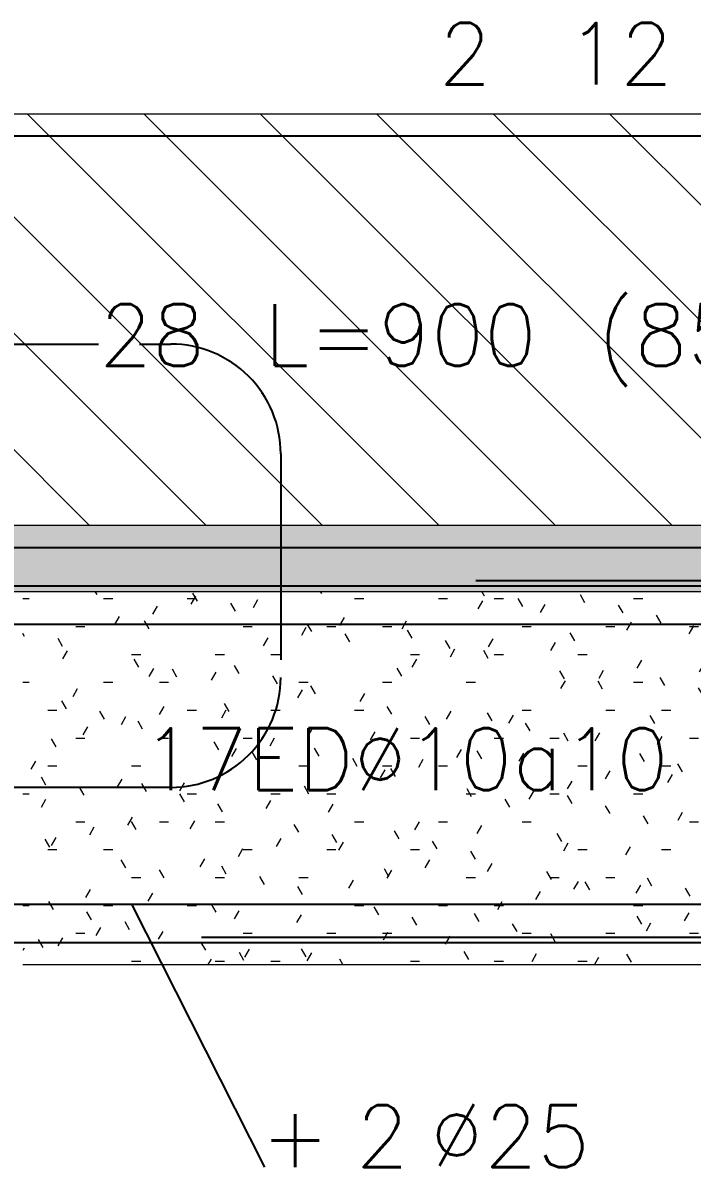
# Model space of a CAD drawing. Extents: x -58 to 5689, y 66 to 4123.
# Drawn here: x 4921.9 to 5043.7, y 3298.3 to 3506.8 of the extents above; entities that cross this region are included whole.
import ezdxf
from ezdxf.enums import TextEntityAlignment as Align
from ezdxf.xclip import XClip

# ---------------------------------------------------------------- set-up
doc = ezdxf.new("R2010")
doc.units = 0
doc.header["$LTSCALE"] = 30
doc.header["$MEASUREMENT"] = 0
doc.header["$XCLIPFRAME"] = 0
doc.linetypes.add("EJE3-3'$0$CENTER", pattern=[2, 1.25, -0.25, 0.25, -0.25])
doc.linetypes.add("EJE3-3'$0$RLE-PROYECCION", pattern=[0.71438, 0.47625, -0.23813])
doc.layers.get('0').update_dxf_attribs({"linetype": 'CONTINUOUS'})
doc.layers.add("EJE3-3'$0$RLA-ACHURADO", color=30, linetype="EJE3-3'$0$RLE-PROYECCION", lineweight=15, transparency=0.7)
doc.layers.add("EJE3-3'$0$RLA-CONTORNO", color=30, linetype='CONTINUOUS', lineweight=15)
for name, color, linetype in [("EJE3-3'$0$RLA-CONTORNOS", 3, 'CONTINUOUS'), ("EJE3-3'$0$RLA-FE", 7, 'CONTINUOUS'), ("EJE3-3'$0$RLA-TEXTOS-FE", 9, 'CONTINUOUS')]:
    doc.layers.add(name, color=color, linetype=linetype)
doc.styles.add("EJE3-3'$0$RomanS", font='romans.shx', dxfattribs={"height": 11.25})

# ---------------------------------------------------------------- blocks, each defined once
blk = doc.blocks.new('*U208')
at = {"layer": "EJE3-3'$0$RLA-FE"}
for q in [(0, 0), (318.21, 0)]:
    blk.add_line((0, 0), q, dxfattribs=at)
at = {"layer": "EJE3-3'$0$RLA-FE", "color": 3, "style": "EJE3-3'$0$RomanS"}
for tag, p, flags in [('TEXTO_FE2', (249.59, 34.78), 8), ('PHI', (252.9, 16.31), 14), ('DIAM', (262.76, 16.09), 12), ('MINUS', (284.78, 16.09), 13), ('TEXTO_FE1', (290.31, 16.09), 8), ('MARK', (298.17, 16.09), 13), ('TIPO', (198.8, -75.78), 13), ('NVECES', (184.93, -94.72), 13), ('NUMFE', (188.86, -114.48), 13), ('CAPA', (197.06, -133.6), 13), ('DESPLAZA', (278.34, -151.59), 13), ('ESPACIO', (284.39, -169.95), 13), ('CANT', (298.23, -188.75), 13)]:
    blk.add_attdef(tag, p, '', height=11.25, dxfattribs=dict(at, flags=flags))
at = {"layer": "EJE3-3'$0$RLA-FE", "color": 3, "style": "EJE3-3'$0$RomanS", "flags": 8}
for tag, p in [('F=', (234.6, 16.09)), ('NUM', (249.01, 16.09))]:
    blk.add_attdef(tag, text='', height=11.25, dxfattribs=at).set_placement(p, align=Align.RIGHT)
blk = doc.blocks.new('*U116')
at = {"layer": "EJE3-3'$0$RLA-FE", "color": 6}
blk.add_line((0, 1), (190, 1), dxfattribs=at)
at = {"layer": "EJE3-3'$0$RLA-FE", "color": 3, "style": "EJE3-3'$0$RomanS", "flags": 8}
for tag, p in [('(', (80.66, 9.14)), (')', (119, 9.14)), ('EMP', (99.68, 9.14))]:
    blk.add_attdef(tag, text='', height=11.25, dxfattribs=at).set_placement(p, align=Align.CENTER)
blk = doc.blocks.new('*U204')
at = {"layer": "EJE3-3'$0$RLA-FE"}
blk.add_line((0, 0), (1118.21, 0), dxfattribs=at)
at = {"layer": "EJE3-3'$0$RLA-FE", "color": 3, "style": "EJE3-3'$0$RomanS", "flags": 8}
for tag, p in [('F=', (240.29, 58.98)), ('NUM', (254.7, 58.98))]:
    blk.add_attdef(tag, text='', height=11.25, dxfattribs=at).set_placement(p, align=Align.RIGHT)
at = {"layer": "EJE3-3'$0$RLA-FE", "color": 3, "style": "EJE3-3'$0$RomanS"}
for tag, p, flags in [('PHI', (258.59, 59.2), 14), ('DIAM', (268.45, 58.98), 12), ('MINUS', (290.47, 58.98), 13), ('MARK', (303.86, 58.98), 13), ('TEXTO_FE1', (307.16, 58.98), 8), ('TEXTO_FE2', (374.68, 59), 8), ('TIPO', (598.8, -75.78), 13), ('NVECES', (584.93, -94.72), 13), ('NUMFE', (588.86, -114.48), 13), ('CAPA', (597.06, -133.6), 13), ('DESPLAZA', (278.34, -151.59), 13), ('ESPACIO', (284.39, -169.95), 13), ('CANT', (298.23, -188.75), 13)]:
    blk.add_attdef(tag, p, '', height=11.25, dxfattribs=dict(at, flags=flags))
blk = doc.blocks.new('*U203')
at = {"layer": "EJE3-3'$0$RLA-FE"}
blk.add_line((0, 0), (1018.21, 0), dxfattribs=at)
at = {"layer": "EJE3-3'$0$RLA-FE", "color": 3, "style": "EJE3-3'$0$RomanS", "flags": 8}
for tag, p in [('F=', (233.99, 31.31)), ('NUM', (248.39, 31.31))]:
    blk.add_attdef(tag, text='', height=11.25, dxfattribs=at).set_placement(p, align=Align.RIGHT)
at = {"layer": "EJE3-3'$0$RLA-FE", "color": 3, "style": "EJE3-3'$0$RomanS"}
for tag, p, flags in [('PHI', (252.29, 31.52), 14), ('DIAM', (262.15, 31.31), 12), ('MINUS', (284.16, 31.31), 13), ('MARK', (297.56, 31.31), 13), ('TEXTO_FE1', (300.86, 31.31), 8), ('TEXTO_FE2', (368.38, 31.33), 8), ('TIPO', (548.8, -75.78), 13), ('NVECES', (534.93, -94.72), 13), ('NUMFE', (538.86, -114.48), 13), ('CAPA', (547.06, -133.6), 13), ('DESPLAZA', (278.34, -151.59), 13), ('ESPACIO', (284.39, -169.95), 13), ('CANT', (298.23, -188.75), 13)]:
    blk.add_attdef(tag, p, '', height=11.25, dxfattribs=dict(at, flags=flags))
blk = doc.blocks.new('*U209')
at = {"layer": "EJE3-3'$0$RLA-FE"}
blk.add_line((0, 0), (768.21, 0), dxfattribs=at)
at = {"layer": "EJE3-3'$0$RLA-FE", "color": 3, "style": "EJE3-3'$0$RomanS", "flags": 8}
for tag, p in [('F=', (353.24, 33.06)), ('NUM', (367.65, 33.06))]:
    blk.add_attdef(tag, text='', height=11.25, dxfattribs=at).set_placement(p, align=Align.RIGHT)
at = {"layer": "EJE3-3'$0$RLA-FE", "color": 3, "style": "EJE3-3'$0$RomanS"}
for tag, p, flags in [('PHI', (371.55, 33.28), 14), ('DIAM', (381.4, 33.06), 12), ('MINUS', (403.42, 33.06), 13), ('TEXTO_FE1', (411.45, 33.06), 8), ('MARK', (416.82, 33.06), 13), ('TEXTO_FE2', (472.14, 33.08), 8), ('TIPO', (423.8, -75.78), 13), ('NVECES', (409.93, -94.72), 13), ('NUMFE', (413.86, -114.48), 13), ('CAPA', (422.06, -133.6), 13), ('DESPLAZA', (278.34, -151.59), 13), ('ESPACIO', (284.39, -169.95), 13), ('CANT', (298.23, -188.75), 13)]:
    blk.add_attdef(tag, p, '', height=11.25, dxfattribs=dict(at, flags=flags))
blk = doc.blocks.new('*U136')
at = {"layer": "EJE3-3'$0$RLA-FE"}
blk.add_line((0, 0), (1018.21, 0), dxfattribs=at)
at = {"layer": "EJE3-3'$0$RLA-FE", "color": 3, "style": "EJE3-3'$0$RomanS", "flags": 8}
for tag, p in [('F=', (458.44, -19.89)), ('NUM', (472.85, -19.89))]:
    blk.add_attdef(tag, text='', height=11.25, dxfattribs=at).set_placement(p, align=Align.RIGHT)
at = {"layer": "EJE3-3'$0$RLA-FE", "color": 3, "style": "EJE3-3'$0$RomanS"}
for tag, p, flags in [('PHI', (476.74, -19.68), 12), ('DIAM', (486.6, -19.89), 12), ('MINUS', (508.62, -19.89), 13), ('MARK', (522.01, -19.89), 13), ('TEXTO_FE1', (525.31, -19.89), 8), ('TEXTO_FE2', (592.83, -19.88), 8), ('TIPO', (548.8, -57.92), 13), ('NVECES', (534.93, -76.86), 13), ('NUMFE', (538.86, -96.62), 13), ('CAPA', (547.06, -115.74), 13), ('DESPLAZA', (277.18, -134.17), 13), ('ESPACIO', (283.22, -152.53), 13), ('CANT', (297.06, -171.33), 13)]:
    blk.add_attdef(tag, p, '', height=11.25, dxfattribs=dict(at, flags=flags))
blk = doc.blocks.new('*U206')
at = {"layer": "EJE3-3'$0$RLA-FE"}
for q in [(0, 0), (368.21, 0)]:
    blk.add_line((0, 0), q, dxfattribs=at)
at = {"layer": "EJE3-3'$0$RLA-FE", "color": 3, "style": "EJE3-3'$0$RomanS", "flags": 8}
for tag, p in [('F=', (206.59, -19.89)), ('NUM', (221, -19.89))]:
    blk.add_attdef(tag, text='', height=11.25, dxfattribs=at).set_placement(p, align=Align.RIGHT)
at = {"layer": "EJE3-3'$0$RLA-FE", "color": 3, "style": "EJE3-3'$0$RomanS"}
for tag, p, flags in [('PHI', (224.89, -19.68), 12), ('DIAM', (234.75, -19.89), 12), ('MINUS', (256.77, -19.89), 13), ('MARK', (270.16, -19.89), 13), ('TEXTO_FE1', (273.46, -19.89), 8), ('TEXTO_FE2', (340.98, -19.88), 8), ('TIPO', (223.8, -57.92), 13), ('NVECES', (209.93, -76.86), 13), ('NUMFE', (213.86, -96.62), 13), ('CAPA', (222.06, -115.74), 13), ('DESPLAZA', (277.18, -134.17), 13), ('ESPACIO', (283.22, -152.53), 13), ('CANT', (297.06, -171.33), 13)]:
    blk.add_attdef(tag, p, '', height=11.25, dxfattribs=dict(at, flags=flags))
blk = doc.blocks.new('*U135')
at = {"layer": "EJE3-3'$0$RLA-FE", "color": 6}
blk.add_line((0, 1), (190, 1), dxfattribs=at)
at = {"layer": "EJE3-3'$0$RLA-FE", "color": 3, "style": "EJE3-3'$0$RomanS", "flags": 8}
for tag, p in [('(', (80.66, 9.14)), (')', (119, 9.14)), ('EMP', (99.68, 9.14))]:
    blk.add_attdef(tag, text='', height=11.25, dxfattribs=at).set_placement(p, align=Align.CENTER)
blk = doc.blocks.new('*U207')
at = {"layer": "EJE3-3'$0$RLA-FE"}
blk.add_line((0, 0), (918.21, 0), dxfattribs=at)
at = {"layer": "EJE3-3'$0$RLA-FE", "color": 3, "style": "EJE3-3'$0$RomanS", "flags": 8}
for tag, p in [('F=', (573.37, -47.89)), ('NUM', (587.78, -47.89))]:
    blk.add_attdef(tag, text='', height=11.25, dxfattribs=at).set_placement(p, align=Align.RIGHT)
at = {"layer": "EJE3-3'$0$RLA-FE", "color": 3, "style": "EJE3-3'$0$RomanS"}
for tag, p, flags in [('PHI', (591.67, -47.68), 12), ('DIAM', (601.53, -47.89), 12), ('MINUS', (623.55, -47.89), 13), ('MARK', (636.94, -47.89), 13), ('TEXTO_FE1', (640.24, -47.89), 8), ('TEXTO_FE2', (707.76, -47.88), 8), ('TIPO', (498.8, -57.92), 13), ('NVECES', (484.93, -76.86), 13), ('NUMFE', (488.86, -96.62), 13), ('CAPA', (497.06, -115.74), 13), ('DESPLAZA', (277.18, -134.17), 13), ('ESPACIO', (283.22, -152.53), 13), ('CANT', (297.06, -171.33), 13)]:
    blk.add_attdef(tag, p, '', height=11.25, dxfattribs=dict(at, flags=flags))
blk = doc.blocks.new('*U426')
at = {"layer": "EJE3-3'$0$RLA-FE"}
blk.add_line((0, 0), (488.21, 0), dxfattribs=at)
at = {"layer": "EJE3-3'$0$RLA-FE", "color": 3, "style": "EJE3-3'$0$RomanS", "flags": 8}
for tag, p in [('F=', (193.44, 9.32)), ('NUM', (207.85, 9.32))]:
    blk.add_attdef(tag, text='', height=11.25, dxfattribs=at).set_placement(p, align=Align.RIGHT)
at = {"layer": "EJE3-3'$0$RLA-FE", "color": 3, "style": "EJE3-3'$0$RomanS"}
for tag, p, flags in [('PHI', (211.74, 9.54), 14), ('DIAM', (221.6, 9.32), 12), ('MINUS', (243.62, 9.32), 13), ('MARK', (257.01, 9.32), 13), ('TEXTO_FE1', (260.31, 9.32), 8), ('TEXTO_FE2', (327.83, 9.34), 8), ('TIPO', (283.8, -75.78), 13), ('NVECES', (269.93, -94.72), 13), ('NUMFE', (273.86, -114.48), 13), ('CAPA', (282.06, -133.6), 13), ('DESPLAZA', (278.34, -151.59), 13), ('ESPACIO', (284.39, -169.95), 13), ('CANT', (298.23, -188.75), 13)]:
    blk.add_attdef(tag, p, '', height=11.25, dxfattribs=dict(at, flags=flags))
blk = doc.blocks.new("EJE3-3'")
at = {"layer": "EJE3-3'$0$RLA-ACHURADO"}
h = blk.add_hatch(dxfattribs=at)
h.set_pattern_fill('RLE-N_E__2_ETAPA', color=256, style=0, pattern_type=2)
h.set_pattern_definition([(315, (-1824.927, -1302.188), (10.6066, 10.6066), [])])
h.paths.add_polyline_path([(2432.28, 1183), (2570.48, 1183), (2570.48, 1258), (2105.48, 1258), (2105.48, 1183), (2344.71, 1183)], flags=0)
h = blk.add_hatch(dxfattribs=at)
h.set_pattern_fill('SAND - DENSE', color=256, style=0, pattern_type=2)
h.set_pattern_definition([(0, (-1824.927, -1302.188), (20.32, 5.08), [1.676, -13.564, 1.676, -13.564, -81.28]), (0, (-1824.927, -1302.188), (20.32, 5.08), [-30.48, 1.676, -28.804, 1.676, -13.564, -35.56]), (0, (-1824.927, -1302.188), (20.32, 5.08), [-76.2, 1.676, -8.484, 1.676, -23.724]), (120, (-1817.307, -1299.648), (-14.559409, 15.057636), [1.676, -13.564, 1.676, -13.564, -81.28]), (120, (-1817.307, -1299.648), (-14.559409, 15.057636), [-30.48, 1.676, -28.804, 1.676, -13.564, -35.56]), (120, (-1817.307, -1299.648), (-14.559409, 15.057636), [-76.2, 1.676, -8.484, 1.676, -23.724]), (240, (-1814.767, -1289.488), (-5.760591, -20.137636), [1.676, -13.564, 1.676, -13.564, -81.28]), (240, (-1814.767, -1289.488), (-5.760591, -20.137636), [-30.48, 1.676, -28.804, 1.676, -13.564, -35.56]), (240, (-1814.767, -1289.488), (-5.760591, -20.137636), [-76.2, 1.676, -8.484, 1.676, -23.724])])
h.paths.add_polyline_path([(2720.48, 1171), (2720.48, 1183), (2070.48, 1183), (2070.48, 1171), (2607.42, 1171)], flags=0)
h = blk.add_hatch(dxfattribs=at)
h.set_pattern_fill('SAND - DENSE', color=256, style=0, pattern_type=2)
h.set_pattern_definition([(0, (-1824.926, -1302.188), (20.32, 5.08), [1.676, -13.564, 1.676, -13.564, -81.28]), (0, (-1824.926, -1302.188), (20.32, 5.08), [-30.48, 1.676, -28.804, 1.676, -13.564, -35.56]), (0, (-1824.926, -1302.188), (20.32, 5.08), [-76.2, 1.676, -8.484, 1.676, -23.724]), (120, (-1817.306, -1299.648), (-14.559409, 15.057636), [1.676, -13.564, 1.676, -13.564, -81.28]), (120, (-1817.306, -1299.648), (-14.559409, 15.057636), [-30.48, 1.676, -28.804, 1.676, -13.564, -35.56]), (120, (-1817.306, -1299.648), (-14.559409, 15.057636), [-76.2, 1.676, -8.484, 1.676, -23.724]), (240, (-1814.766, -1289.488), (-5.760591, -20.137636), [1.676, -13.564, 1.676, -13.564, -81.28]), (240, (-1814.766, -1289.488), (-5.760591, -20.137636), [-30.48, 1.676, -28.804, 1.676, -13.564, -35.56]), (240, (-1814.766, -1289.488), (-5.760591, -20.137636), [-76.2, 1.676, -8.484, 1.676, -23.724])])
h.paths.add_polyline_path([(2565.48, 1103), (2565.48, 1171), (2140.48, 1171), (2140.48, 1103), (2432.28, 1103)], flags=0)
at = {"color": 1, "linetype": "EJE3-3'$0$CENTER"}
blk.add_lwpolyline([(-1483.27, 1216.05), (2167.44, 1216.05, -0.414214), (2187.44, 1196.05), (2187.44, 1155.29, -0.414214), (2167.44, 1135.29), (-1483.27, 1135.29, -0.414214), (-1503.27, 1155.29), (-1503.27, 1196.05, -0.414214)], format="xyb", close=True, dxfattribs=at)
at = {"layer": "EJE3-3'$0$RLA-CONTORNO"}
for p, q in [((2105.48, 1258), (2570.48, 1258)), ((2720.48, 1183), (2070.48, 1183)), ((2070.48, 1171), (2720.48, 1171)), ((2140.48, 1103), (2565.48, 1103))]:
    blk.add_line(p, q, dxfattribs=at)
at = {"layer": "EJE3-3'$0$RLA-CONTORNOS", "color": 2}
blk.add_line((2184.56, 1066.11), (2160.34, 1114), dxfattribs=at)
at = {"layer": "EJE3-3'$0$RLA-FE"}
ref = blk.add_blockref('*U426', (2017.98, 1254), dxfattribs=at)
ref.add_attrib('DIAM', '12', (2239.58, 1263.32), dxfattribs={"color": 3, "height": 11.25, "style": "EJE3-3'$0$RomanS"})
ref.add_attrib('NUM', '2', dxfattribs={"color": 3, "height": 11.25, "style": "EJE3-3'$0$RomanS"}).set_placement((2225.83, 1263.32), align=Align.RIGHT)
for name, p in [('*U204', (1305.48, 1165)), ('*U208', (2222.98, 1172)), ('*U203', (1312.98, 1172)), ('*U116', (2222.98, 1172)), ('*U206', (2172.98, 1107)), ('*U136', (1262.98, 1107)), ('*U135', (2172.98, 1107))]:
    blk.add_blockref(name, p, dxfattribs=at)
ref = blk.add_blockref('*U209', (1772.98, 1179), dxfattribs=at)
ref.add_attrib('DIAM', '28', (2154.38, 1212.06), dxfattribs={"color": 3, "height": 11.25, "style": "EJE3-3'$0$RomanS"})
ref.add_attrib('TEXTO_FE1', 'L=900', (2184.43, 1212.06), dxfattribs={"color": 3, "height": 11.25, "style": "EJE3-3'$0$RomanS"})
ref.add_attrib('TEXTO_FE2', '(850+50)', (2245.11, 1212.08), dxfattribs={"color": 3, "height": 11.25, "style": "EJE3-3'$0$RomanS"})
ref = blk.add_blockref('*U207', (1622.98, 1114), dxfattribs=at)
ref.add_attrib('DIAM', '25', (2224.51, 1066.11), dxfattribs={"color": 3, "height": 11.25, "style": "EJE3-3'$0$RomanS"})
ref.add_attrib('NUM', '2', dxfattribs={"color": 3, "height": 11.25, "style": "EJE3-3'$0$RomanS"}).set_placement((2210.76, 1066.11), align=Align.RIGHT)
ref.add_attrib('PHI', '%%C', (2214.65, 1066.32), dxfattribs={"color": 3, "height": 11.25, "style": "EJE3-3'$0$RomanS"})
ref.add_attrib('F=', '+', dxfattribs={"color": 3, "height": 11.25, "style": "EJE3-3'$0$RomanS"}).set_placement((2196.35, 1066.11), align=Align.RIGHT)
at = {"layer": "EJE3-3'$0$RLA-TEXTOS-FE", "color": 9, "style": "EJE3-3'$0$RomanS"}
blk.add_text('17ED%%C10a10', height=11.25, dxfattribs=at).set_placement((2210.12, 1134.81), align=Align.CENTER)

msp = doc.modelspace()

# ---------------------------------------------------------------- block references
ref = msp.add_blockref("EJE3-3'", (2781.39, 2232.23))
XClip(ref).set_block_clipping_path([(-2788.1086663077, -1277.6573373718), (2905.5071213075, 1601.8318238069)])

doc.saveas('drawing.dxf')
